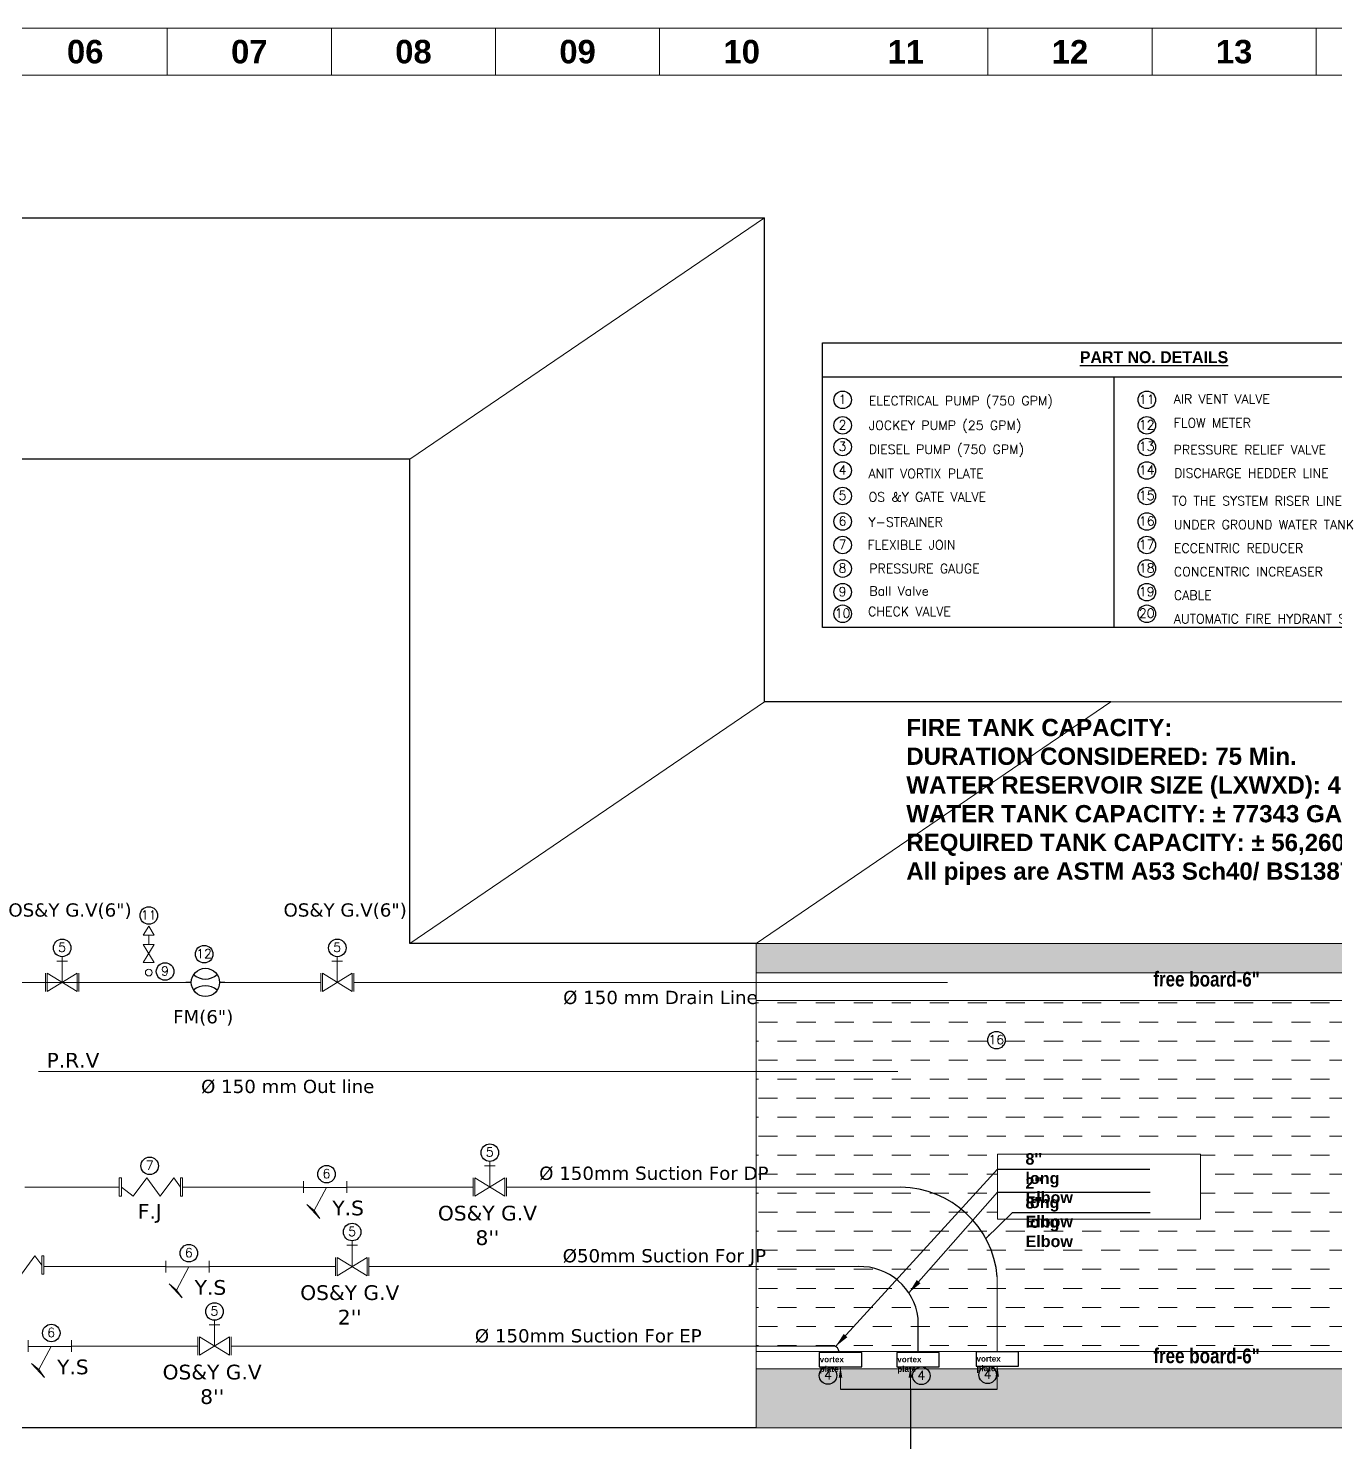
# Model space of a CAD drawing. Header units: inches. Extents: x -98933 to 1585249, y -3352739 to 192771.
# Drawn here: x 53525 to 54755, y 49614 to 50945 of the extents above; entities that cross this region are included whole.
import ezdxf
from ezdxf.enums import TextEntityAlignment as Align

# ---------------------------------------------------------------- set-up
doc = ezdxf.new("R2010")
doc.units = ezdxf.units.IN
doc.header["$MEASUREMENT"] = 0
doc.linetypes.add('CONTINOUS', pattern=[0])
doc.linetypes.add('DASH', pattern=[0.35, 0.25, -0.1])
doc.layers.get('0').update_dxf_attribs({"lineweight": 0})
for name, color, linetype, lineweight in [('52', 7, 'Continuous', 15), ('A-0-TITLE-4G2$0$FIRETX', 4, 'Continuous', 15), ('Cable line', 1, 'Continuous', 25), ('DIM', 7, 'Continuous', 0), ('DIM 01', 250, 'Continuous', 9), ('DIM PC Intrnl', 96, 'Continuous', 9), ('DIMENTION', 56, 'Continuous', 9), ('Inline', 7, 'Continuous', 0), ('Masjid', 222, 'Continuous', 0), ('OHTDELIVERY', 7, 'Continuous', 0), ('Outline', 7, 'Continuous', 0), ('PIPE HYDRANT', 1, 'Continuous', 5), ('Scale', 7, 'Continuous', 0), ('Scale_Text', 7, 'Continuous', 0), ('SYMBOL HYDRANT', 251, 'Continuous', 0), ('Text', 7, 'Continuous', 0), ('TEXT 1', 7, 'Continuous', 30), ('Titelblk', 7, 'Continuous', 25), ('TITLE', 7, 'Continuous', 20), ('WALI', 7, 'Continuous', 30), ('wall', 7, 'Continuous', 0)]:
    doc.layers.add(name, color=color, linetype=linetype, lineweight=lineweight)
doc.layers.add('pump pipe', color=241, linetype='Continuous')
doc.styles.add('A-0-TITLE-4G2$0$ROMANTICBOLD', font='romb____.pfb')
doc.styles.add('ferarryslab', font='times.ttf')
doc.styles.add('ROMANC', font='romans.shx', dxfattribs={"width": 0.85})
doc.styles.add('RS6', font='verdana.ttf')
doc.styles.get("Standard").update_dxf_attribs({"font": 'arialbd.ttf', "height": 24})
doc.dimstyles.new('1-4', dxfattribs={"dimtxt": 20, "dimasz": 4, "dimexe": 3, "dimexo": 3, "dimgap": 0.25, "dimtad": 1, "dimdec": 1, "dimzin": 3, "dimdsep": 46, "dimlunit": 4, "dimtxsty": 'Standard', "dimblk": 'errrre', "dimcen": 4, "dimse1": 1, "dimse2": 1, "dimclrd": 256, "dimclre": 256, "dimclrt": 7, "dimadec": 0, "dimazin": 0, "dimtfac": 0.9, "dimtdec": 1, "dimtix": 1, "dimtmove": 2, "dimatfit": 3, "dimfxl": 3, "dimtolj": 1, "dimtzin": 0, "dimlwd": -1, "dimlwe": -1, "dimarcsym": 0})
doc.dimstyles.new('1_4', dxfattribs={"dimtxt": 5, "dimasz": 2, "dimexe": 0, "dimexo": 1, "dimgap": 2, "dimtad": 0, "dimdec": 1, "dimzin": 3, "dimdsep": 46, "dimlunit": 4, "dimtxsty": 'Standard', "dimblk": 'OBLIQUE', "dimcen": 0, "dimclrd": 256, "dimclre": 256, "dimclrt": 142, "dimadec": 1, "dimazin": 1, "dimtfac": 0.5, "dimtdec": 1, "dimtix": 1, "dimtofl": 0, "dimtmove": 0, "dimatfit": 3, "dimfxl": 3, "dimtolj": 1, "dimtzin": 0, "dimlwd": -1, "dimlwe": -1, "dimarcsym": 0})
pattern_1 = [(180, (72659.91, 9872.212), (-17.910589, -17.910589), [17.910589, -17.910589])]

# ---------------------------------------------------------------- blocks, each defined once
blk = doc.blocks.new('J')
at = {"layer": 'Masjid', "color": 7}
blk.add_lwpolyline([(-12, 0), (12, 0), (12, 48), (-12, 48)], close=True, dxfattribs=at)
for points in [[(0, 48, 0.250732), (-2.27, 42, -0.982957)], [(0, 48, -0.250732), (2.27, 42, 0.982957)], [(-2.27, 42, 0.22816), (-12, 24, -0.061948)], [(2.27, 42, -0.22816), (12, 24, 0.061948)]]:
    blk.add_lwpolyline(points, format="xyb", dxfattribs=at)
blk = doc.blocks.new('errrre')
at = {"layer": 'DIM'}
blk.add_blockref('J', (11664.62, 6372.98), dxfattribs=at)
blk = doc.blocks.new('hgh')
at = {"layer": 'SYMBOL HYDRANT', "color": 0, "lineweight": 0}
for p, q in [((-38711.2, 85096.4), (-38689.6, 85096.4)), ((-38700.3, 85053.5), (-38700.3, 85096.4)), ((-38733.8, 85034.9), (-38733.8, 85072.1)), ((-38670.2, 85072.1), (-38730.4, 85034.9)), ((-38730.4, 85072.1), (-38670.2, 85034.9)), ((-38730.4, 85034.9), (-38730.4, 85072.1)), ((-38670.2, 85034.9), (-38670.2, 85072.1)), ((-38666.8, 85034.9), (-38666.8, 85072.1))]:
    blk.add_line(p, q, dxfattribs=at)
at = {"layer": 'WALI', "color": 0, "lineweight": 5}
blk.add_line((-38700.3, 85096.4), (-38700.3, 85105.4), dxfattribs=at)
blk = doc.blocks.new('ball.v')
at = {"color": 7, "linetype": 'ByBlock', "lineweight": 13, "const_width": 1}
for points in [[(386990, 646713), (386687, 646713)], [(386990, 646537), (386990, 646888)], [(387146, 646537), (387146, 646995), (387395, 646995)], [(387302, 646537), (387302, 646888)], [(387302, 646713), (387601, 646713)]]:
    blk.add_lwpolyline(points, dxfattribs=at)
at = {"color": 7, "linetype": 'CONTINOUS'}
blk.add_circle((387146, 646713), 156, dxfattribs=at)
blk = doc.blocks.new('yS')
at = {"layer": 'OHTDELIVERY', "color": 7, "lineweight": 5}
for p, q in [((139012.82, -33841.9), (139019.87, -33835.27)), ((139016.8, -33839.07), (139019.87, -33835.27)), ((139031.54, -33833.71), (139025.68, -33833.71)), ((139028.42, -33855.52), (139028.42, -33833.71)), ((139016.8, -33839.07), (139012.82, -33841.9)), ((139028.43, -33845.3), (139016.8, -33839.07)), ((139031.54, -33855.52), (139025.68, -33855.52))]:
    blk.add_line(p, q, dxfattribs=at)
blk = doc.blocks.new('_Oblique')
at = {"color": 0, "linetype": 'ByBlock', "lineweight": -2}
blk.add_line((-0.5, -0.5), (0.5, 0.5), dxfattribs=at)
blk = doc.blocks.new('RF')
at = {"layer": '52', "color": 7, "linetype": 'Continuous', "lineweight": -2}
for centre in [(-240287.7, 155122.9), (-239673.5, 155122.9), (-240287.7, 155071.4), (-239673.5, 155071.4), (-240287.7, 155027.8), (-239673.5, 155027.8), (-240287.7, 154980.3), (-239673.5, 154980.3), (-240287.7, 154928.7), (-239673.5, 154928.7), (-240287.7, 154877.2), (-239673.5, 154877.2), (-240287.7, 154829.7), (-239673.5, 154829.7), (-240287.7, 154782.2), (-239673.5, 154782.2), (-240287.7, 154734.6), (-239673.5, 154734.6), (-240287.7, 154691), (-239673.5, 154691)]:
    blk.add_circle(centre, 17.7, dxfattribs=at)
at = {"layer": 'pump pipe', "color": 7, "lineweight": -2}
for p, q in [((-240328, 155169.3), (-238876.1, 155169.3)), ((-239739.6, 154663), (-239739.6, 155169.3))]:
    blk.add_line(p, q, dxfattribs=at)
blk.add_lwpolyline([(-240328, 155237.9), (-238876.1, 155237.9), (-238876.1, 154663), (-240328, 154663)], close=True, dxfattribs=at)
at = {"layer": '52', "color": 7, "linetype": 'Continuous', "lineweight": -2, "style": 'ROMANC'}
for s, height, p in [('1', 18.4, (-240287.9, 155124)), ('11', 18.41, (-239673.7, 155124)), ('2', 18.4, (-240287.9, 155072.5)), ('12', 18.41, (-239673.7, 155072.5)), ('3', 18.4, (-240287.9, 155028.9)), ('13', 18.41, (-239673.7, 155028.9)), ('4', 18.4, (-240287.9, 154981.3)), ('14', 18.41, (-239673.7, 154981.3)), ('5', 18.4, (-240287.9, 154929.8)), ('15', 18.41, (-239673.7, 154929.8)), ('6', 18.4, (-240287.9, 154878.3)), ('16', 18.41, (-239673.7, 154878.3)), ('7', 18.4, (-240287.9, 154830.8)), ('17', 18.41, (-239673.7, 154830.8)), ('8', 18.4, (-240287.9, 154783.2)), ('18', 18.41, (-239673.7, 154783.2)), ('9', 18.4, (-240287.9, 154735.7)), ('19', 18.41, (-239673.7, 154735.7)), ('10', 18.41, (-240287.9, 154692.1)), ('20', 18.41, (-239673.7, 154692.1))]:
    blk.add_text(s, height=height, dxfattribs=at).set_placement(p, align=Align.MIDDLE)
for s, height, p in [('ELECTRICAL PUMP (750 GPM) ', 18.569, (-240234.8, 155121.2)), ('AIR VENT VALVE', 18.569, (-239619.3, 155124.6)), ('JOCKEY PUMP (25 GPM) ', 18.569, (-240234.7, 155071.5)), ('FLOW METER ', 18.569, (-239619.3, 155076.4)), ('DIESEL PUMP (750 GPM)', 18.569, (-240234.9, 155023)), ('PRESSURE RELIEF VALVE', 18.569, (-239619.6, 155022.2)), ('ANIT VORTIX PLATE', 18.569, (-240235.3, 154974)), ('DISCHARGE HEDDER LINE ', 18.569, (-239618.5, 154974.9)), ('OS &Y GATE VALVE ', 18.569, (-240235.3, 154926.9)), ('TO THE SYSTEM RISER LINE', 18.569, (-239622.4, 154919)), ('Y-STRAINER ', 18.569, (-240235.4, 154876.1)), ('UNDER GROUND WATER TANK', 18.569, (-239618.9, 154871)), ('FLEXIBLE JOIN ', 18.569, (-240237.4, 154830)), ('ECCENTRIC REDUCER ', 18.569, (-239618.9, 154823.5)), ('PRESSURE GAUGE ', 18.569, (-240233.9, 154782.3)), ('CONCENTRIC INCREASER ', 18.569, (-239618.9, 154775.9)), ('Ball Valve ', 18.569, (-240233.9, 154736.9)), ('CABLE ', 18.57, (-239618.9, 154728.4)), ('CHECK VALVE ', 18.569, (-240236.3, 154695.6)), ('AUTOMATIC FIRE HYDRANT SYSTEM CONTROL PANEL ', 18.569, (-239618.9, 154680.8))]:
    blk.add_text(s, height=height, dxfattribs=at).set_placement(p, align=Align.MIDDLE_LEFT)
at = {"layer": 'A-0-TITLE-4G2$0$FIRETX', "color": 7, "lineweight": -2, "style": 'A-0-TITLE-4G2$0$ROMANTICBOLD'}
blk.add_text('%%UPART NO. DETAILS', height=24.003, dxfattribs=at).set_placement((-239808.8, 155197.1))
blk = doc.blocks.new('PAGE')
at = {"layer": 'Inline', "color": 252, "lineweight": 15}
blk.add_lwpolyline([(178051640.63, 22656441.11), (178051640.63, 22657235.79), (178050505.36, 22657235.79), (178050505.36, 22656441.11)], close=True, dxfattribs=at)
at = {"layer": 'Outline', "color": 252, "lineweight": 15}
blk.add_line((178051662.57, 22657252.66), (178050483.42, 22657252.66), dxfattribs=at)
at = {"layer": 'Scale', "color": 252, "lineweight": 9}
for p, q in [((178050837.01, 22657235.79), (178050837.01, 22657252.66)), ((178050896, 22657235.79), (178050896, 22657252.66)), ((178050955, 22657235.79), (178050955, 22657252.66)), ((178051014, 22657235.79), (178051014, 22657252.66)), ((178051131.99, 22657235.79), (178051131.99, 22657252.66)), ((178051190.99, 22657235.79), (178051190.99, 22657252.66)), ((178051249.99, 22657235.79), (178051249.99, 22657252.66))]:
    blk.add_line(p, q, dxfattribs=at)
at = {"layer": 'Scale_Text', "color": 252, "lineweight": 13, "char_height": 8.435, "width": 2.5102, "attachment_point": 5}
for s, insert in [('06', (178050807.51, 22657244.22)), ('07', (178050866.5, 22657244.22)), ('08', (178050925.5, 22657244.22)), ('09', (178050984.5, 22657244.22)), ('10', (178051043.5, 22657244.22)), ('11', (178051102.49, 22657244.22)), ('12', (178051161.49, 22657244.22)), ('13', (178051220.49, 22657244.22))]:
    blk.add_mtext(s, dxfattribs=dict(at, insert=insert))
blk = doc.blocks.new('Title')
at = {"layer": 'Titelblk', "color": 3, "linetype": 'Continuous', "lineweight": 0, "xscale": 3.014611567961765, "yscale": 3.014611567959946, "zscale": 3.014611567966516}
blk.add_blockref('PAGE', (-536855255.8, -68388224), dxfattribs=at)

msp = doc.modelspace()

# ---------------------------------------------------------------- hatches: boundary and pattern name
at = {"layer": 'DIM PC Intrnl', "ltscale": 100000}
h = msp.add_hatch(dxfattribs=at)
h.set_pattern_fill('AR-CONC', color=1, scale=1.916409, style=0)
h.set_pattern_definition([(50, (65252.434, 6558.703), (13.7456415, -1.2025878), [1.437307, -15.8103775]), (355, (65252.434, 6558.703), (-2.6590436, 14.4150807), [1.1498456, -12.648302]), (100.4514, (65253.579, 6558.603), (11.086608, 13.212484), [1.221523, -13.4367533]), (46.1842, (65252.434, 6562.536), (20.452708, -3.172022), [2.155961, -23.715566]), (96.6356, (65254.138, 6562.272), (17.911964, 18.668086), [1.832285, -20.155127]), (351.1842, (65252.434, 6562.536), (17.911949, 18.6681), [1.724768, -18.972453]), (21, (65254.35, 6561.578), (11.4391828, -7.7158262), [1.437307, -15.8103775]), (326, (65254.35, 6561.578), (4.662918, 13.8968436), [1.1498456, -12.648302]), (71.4514, (65255.303, 6560.935), (16.1021054, 6.1810047), [1.221523, -13.4367533]), (37.5, (65252.434, 6558.7033), (0.2330326, 6.3796091), [0, -12.4949892, 0, -12.839943, 0, -12.6962122]), (7.5, (65252.434, 6558.703), (5.0414893, 7.5585431), [0, -7.3206839, 0, -12.2075278, 0, -4.8389337]), (327.5, (65248.16, 6558.7033), (10.2302233, -0.4322437), [0, -4.7910235, 0, -14.9479933, 0, -19.8348372]), (317.5, (65246.244, 6558.703), (11.1762345, 1.9184213), [0, -6.2283305, 0, -9.9270007, 0, -14.085609])])
h.paths.add_polyline_path([(55252.01, 49855.27), (55252.01, 49910.74), (54918.09, 49683.35), (54918.09, 49627.88)])
h.paths.add_polyline_path([(54918.09, 49627.88), (54918.09, 49683.35), (54209.73, 49683.35), (54209.73, 49627.88)])
h.paths.add_polyline_path([(54209.73, 50083.8), (54209.73, 50056.12), (54918.09, 50056.12), (54918.09, 50083.8)])
h.paths.add_polyline_path([(55252.01, 50283.51), (55252.01, 50311.19), (54918.09, 50083.8), (54918.09, 50056.12)])
at = {"layer": 'DIMENTION', "linetype": 'ByBlock', "lineweight": 9}
h = msp.add_hatch(dxfattribs=at)
h.set_pattern_fill('DASH', color=4, scale=143.284714, angle=180, style=0)
h.set_pattern_definition(pattern_1)
h.paths.add_polyline_path([(54918.09, 49699.76), (54918.09, 50030.04), (54209.73, 50030.04), (54209.73, 49854.45), (54342.59, 49854.45, -0.4464212), (54436.73, 49753.28), (54436.73, 49699.76)])
h.paths.add_polyline_path([(54627.86, 49885.43), (54627.86, 49824.11), (54436.92, 49824.11), (54436.92, 49885.43)], flags=16)
h = msp.add_hatch(dxfattribs=at)
h.set_pattern_fill('DASH', color=4, scale=143.284714, angle=180, style=0)
h.set_pattern_definition(pattern_1)
h.paths.add_polyline_path([(54436.73, 49770.02, 0.3827226), (54346, 49854.45), (54209.73, 49854.45), (54209.73, 49779.63), (54305.92, 49779.63, -0.3864919), (54362.14, 49731.03), (54362.14, 49699.76), (54436.73, 49699.76)], flags=17)
h.paths.add_polyline_path([(54287.71, 49699.76), (54436.73, 49699.76), (54436.73, 49770.02, 0.3827226), (54346, 49854.45), (54209.73, 49854.45), (54209.73, 49704.8), (54281.81, 49704.8, -0.3914909)])
h = msp.add_hatch(dxfattribs=at)
h.set_pattern_fill('DASH', color=4, scale=143.284714, angle=180, style=0)
h.set_pattern_definition(pattern_1)
h.paths.add_polyline_path([(54346, 49854.45), (54209.73, 49854.45), (54209.73, 49779.63), (54305.92, 49779.63, -0.4573661), (54362.14, 49717.76), (54362.14, 49699.76), (54436.73, 49699.76), (54436.73, 49770.02, 0.3827226)])

# ---------------------------------------------------------------- linework, layer by layer
at = {"color": 7, "lineweight": 30}
for p, q in [((53677.99, 50047.15), (53672.96, 50047.15)), ((53709.67, 50047.15), (53704.63, 50047.15))]:
    msp.add_line(p, q, dxfattribs=at)
at = {"lineweight": -2}
for p, q in [((54436.92, 49871.43), (54580.28, 49871.43)), ((54436.92, 49849.71), (54580.48, 49849.71)), ((54451.07, 49830.65), (54580.48, 49830.65))]:
    msp.add_line(p, q, dxfattribs=at)
at = {"color": 7, "lineweight": 30}
for centre, major_axis, start_param, end_param in [((53691.31, 50047.15), (-9.42, 9.42), 3.9269908, 10.2101761), ((53691.31, 50067.45), (12.1, 12.1), 3.2183608, 4.6356208), ((53691.31, 50026.85), (12.1, 12.1), 0.0767682, 1.4940281)]:
    msp.add_ellipse(centre, major_axis=major_axis, ratio=1, start_param=start_param, end_param=end_param, dxfattribs=at)
at = {"layer": '52', "color": 7, "linetype": 'Continuous', "lineweight": -2}
for centre in [(53637.97, 50110.13), (53556.43, 50079.62), (53815.45, 50079.62), (53690.11, 50073.76), (53653.34, 50057.41), (54435.93, 49992.8), (53959.02, 49886.91), (53638.86, 49874.42), (53805.34, 49866.65), (53829.4, 49812.09), (53675.73, 49792.19), (53699.85, 49737.28), (53546.18, 49717.01), (54277.36, 49676.99), (54365.24, 49676.81), (54427.66, 49677.73)]:
    msp.add_circle(centre, 8.25, dxfattribs=at)
at = {"layer": 'DIM 01', "lineweight": -2}
for p, q in [((53223.09, 50767.11), (54217.51, 50767.11)), ((54217.51, 50311.19), (54217.51, 50767.11)), ((53883.6, 50539.73), (52889.18, 50539.73)), ((53883.6, 50083.8), (53883.6, 50539.73)), ((54543.64, 50311.19), (54217.51, 50311.19)), ((54209.73, 50083.8), (53883.6, 50083.8)), ((54209.73, 49627.88), (52889.18, 49627.88))]:
    msp.add_line(p, q, dxfattribs=at)
at = {"layer": 'PIPE HYDRANT', "lineweight": 5, "ltscale": 10}
for p, q in [((53521.36, 49854.45), (53610.15, 49854.45)), ((53669.83, 49854.45), (53783.73, 49854.45)), ((53824.51, 49854.45), (53943.41, 49854.45)), ((53959, 49854.45), (53959.03, 49854.45)), ((53974.62, 49854.45), (54346, 49854.45)), ((53539.87, 49779.64), (53654.12, 49779.63)), ((53694.9, 49779.63), (53813.79, 49779.63)), ((53829.39, 49779.63), (53829.42, 49779.63)), ((53845.01, 49779.63), (54308.66, 49779.63)), ((54436.73, 49699.31), (54436.73, 49770.02)), ((53565.35, 49704.81), (53684.24, 49704.81)), ((53715.46, 49704.81), (54282.26, 49704.8)), ((54287.75, 49699.02), (54287.75, 49698.67))]:
    msp.add_line(p, q, dxfattribs=at)
at = {"layer": 'SYMBOL HYDRANT', "color": 0, "lineweight": 0}
for p, q in [((53637.93, 50100.14), (53632.7, 50091.64)), ((53643.17, 50091.64), (53637.93, 50100.14)), ((53632.7, 50091.64), (53643.17, 50091.64)), ((53637.93, 50091.64), (53637.93, 50082.76)), ((53643.17, 50065.75), (53632.7, 50082.76)), ((53643.17, 50082.76), (53632.7, 50065.75)), ((53632.7, 50082.76), (53643.17, 50082.76)), ((53632.7, 50065.75), (53643.17, 50065.75)), ((53953.96, 49874.44), (53964.03, 49874.44)), ((53959.02, 49854.45), (53959.02, 49874.44)), ((53943.41, 49845.8), (53943.41, 49863.1)), ((53973.06, 49863.1), (53944.97, 49845.8)), ((53944.97, 49863.1), (53973.06, 49845.8)), ((53944.97, 49845.8), (53944.97, 49863.1)), ((53973.06, 49845.8), (53973.06, 49863.1)), ((53974.62, 49845.8), (53974.62, 49863.1)), ((53824.34, 49799.62), (53834.41, 49799.62)), ((53829.4, 49779.63), (53829.4, 49799.62)), ((53813.79, 49770.98), (53813.79, 49788.28)), ((53843.45, 49788.28), (53815.35, 49770.98)), ((53815.35, 49788.28), (53843.45, 49770.98)), ((53815.35, 49770.98), (53815.35, 49788.28)), ((53843.45, 49770.98), (53843.45, 49788.28)), ((53845.01, 49770.98), (53845.01, 49788.28)), ((53694.79, 49724.8), (53704.86, 49724.8)), ((53699.85, 49704.81), (53699.85, 49724.8)), ((53684.24, 49696.16), (53684.24, 49713.47)), ((53713.9, 49713.47), (53685.8, 49696.16)), ((53685.8, 49713.47), (53713.9, 49696.16)), ((53685.8, 49696.16), (53685.8, 49713.47)), ((53713.9, 49696.16), (53713.9, 49713.47)), ((53715.46, 49696.16), (53715.46, 49713.47))]:
    msp.add_line(p, q, dxfattribs=at)
at = {"layer": 'TEXT 1', "color": 250, "linetype": 'ByBlock', "lineweight": 5, "ltscale": 10}
for p, q in [((53883.6, 50539.73), (54217.51, 50767.11)), ((53883.6, 50083.8), (54217.51, 50311.19)), ((54209.73, 50083.8), (54543.64, 50311.19)), ((54543.64, 50311.19), (55252.01, 50311.19)), ((54918.09, 50083.8), (54209.73, 50083.8)), ((54209.73, 49627.88), (54209.73, 50083.8)), ((54918.09, 50056.12), (54209.73, 50056.12)), ((54918.09, 50030.04), (54209.73, 50030.04)), ((54918.09, 49699.76), (54209.73, 49699.76)), ((54918.09, 49683.35), (54209.73, 49683.35)), ((54918.09, 49627.88), (54209.73, 49627.88))]:
    msp.add_line(p, q, dxfattribs=at)
msp.add_lwpolyline([(54436.92, 49885.43), (54627.86, 49885.43), (54627.86, 49824.11), (54436.92, 49824.11)], close=True, dxfattribs=at)
at = {"layer": 'WALI', "color": 1, "lineweight": 5}
for p, q in [((53477.79, 50047.15), (53672.96, 50047.15)), ((53709.67, 50047.15), (53799.84, 50047.15)), ((53831.06, 50047.15), (54389.95, 50047.15)), ((53534.23, 49963.2), (54343.07, 49963.2))]:
    msp.add_line(p, q, dxfattribs=at)
at = {"layer": 'WALI', "color": 0, "lineweight": 5}
for p, q in [((53959.02, 49874.44), (53959.02, 49878.66)), ((53829.4, 49799.62), (53829.4, 49803.84)), ((53699.85, 49724.8), (53699.85, 49729.02))]:
    msp.add_line(p, q, dxfattribs=at)
for points in [[(53612.17, 49863.07), (53612.17, 49845.83), (53610.15, 49845.83), (53610.15, 49863.07)], [(53667.81, 49863.07), (53667.81, 49845.83), (53669.83, 49845.83), (53669.83, 49863.07)], [(53537.17, 49789.57), (53537.17, 49772.33), (53539.19, 49772.33), (53539.19, 49789.57)]]:
    msp.add_lwpolyline(points, close=True, dxfattribs=at)
for points in [[(53667.81, 49854.45), (53661.47, 49863.07), (53648.79, 49845.83), (53636.1, 49863.07), (53623.42, 49845.83), (53612.17, 49854.45)], [(53537.17, 49780.95), (53530.83, 49789.57), (53518.15, 49772.33), (53505.47, 49789.57), (53492.79, 49772.33), (53481.53, 49780.95)]]:
    msp.add_lwpolyline(points, dxfattribs=at)
at = {"layer": 'wall', "color": 1, "lineweight": 25, "ltscale": 0.6}
msp.add_line((54362.14, 49698.67), (54362.14, 49731.03), dxfattribs=at)
at = {"layer": 'wall', "lineweight": 25, "ltscale": 0.6}
msp.add_line((54289.11, 49664.17), (54436.69, 49664.17), dxfattribs=at)
for points in [[(54269.12, 49685.16), (54309.11, 49685.16), (54309.11, 49698.67), (54269.12, 49698.67)], [(54342.14, 49685.16), (54382.14, 49685.16), (54382.14, 49698.67), (54342.14, 49698.67)], [(54416.73, 49685.81), (54456.72, 49685.81), (54456.72, 49699.31), (54416.73, 49699.31)]]:
    msp.add_lwpolyline(points, close=True, dxfattribs=at)
msp.add_lwpolyline([(54354.91, 49664.17), (54355.41, 49513.54), (54355.41, 49513.54), (54574.01, 49513.54)], dxfattribs=at)
at = {"layer": 'wall', "color": 1, "lineweight": 25, "ltscale": 0.6}
for centre, radius, start, end in [((54344.29, 49761.65), 92.81, 5.17406, 88.94597), ((54307.29, 49724.39), 55.25, 6.89327, 91.42216), ((54282.04, 49699.09), 5.72, 359.25103, 87.76211)]:
    msp.add_arc(centre, radius, start, end, dxfattribs=at)

# ---------------------------------------------------------------- block references
at = {"layer": 'DIM 01', "lineweight": -2, "xscale": 0.4662756656180136, "yscale": 0.4662756655889098, "zscale": 0.4662756656022142}
msp.add_blockref('RF', (166331.42, -21734.42), dxfattribs=at)
at = {"layer": 'DIM PC Intrnl', "color": 0, "xscale": 0.4662756656180136, "yscale": 0.4662756655889098, "zscale": 0.4662756656022142}
for p in [(71601.45, 10388.77), (71860.46, 10388.77)]:
    msp.add_blockref('hgh', p, dxfattribs=at)
at = {"layer": 'SYMBOL HYDRANT', "color": 0, "lineweight": 0, "xscale": -0.02034608405665495, "yscale": 0.02034608405665495, "zscale": 0.02034608406972877, "rotation": 90}
msp.add_blockref('ball.v', (66796, 57933.31), dxfattribs=at)
at = {"layer": 'TITLE', "xscale": 0.8687062987337413, "yscale": 0.8687062987337413, "zscale": 0.8687062915455503}
msp.add_blockref('Title', (141518.83, 125139.9), dxfattribs=at)
at = {"layer": 'wall', "lineweight": 5, "xscale": 1.870502101111924, "yscale": 1.870502101111924, "zscale": 1.870502101104617, "rotation": 90}
for p in [(-9502.3, -210198.86), (-9631.91, -210273.68), (-9761.47, -210348.5)]:
    msp.add_blockref('yS', p, dxfattribs=at)

# ---------------------------------------------------------------- texts
at = {"layer": '52', "color": 7, "linetype": 'Continuous', "lineweight": -2, "style": 'ROMANC'}
for s, height, p in [('11', 8.585, (53637.87, 50110.64)), ('5', 8.58, (53556.34, 50080.13)), ('5', 8.58, (53815.36, 50080.13)), ('12', 8.585, (53690.02, 50074.27)), ('9', 8.58, (53653.25, 50057.92)), ('16', 8.585, (54435.84, 49993.31)), ('5', 8.58, (53958.92, 49887.42)), ('7', 8.58, (53638.77, 49874.93)), ('6', 8.58, (53805.25, 49867.16)), ('5', 8.58, (53829.3, 49812.6)), ('6', 8.58, (53675.64, 49792.69)), ('5', 8.58, (53699.75, 49737.79)), ('6', 8.58, (53546.08, 49717.52)), ('4', 8.58, (54277.27, 49677.5)), ('4', 8.58, (54365.15, 49677.31)), ('4', 8.58, (54427.56, 49678.24))]:
    msp.add_text(s, height=height, dxfattribs=at).set_placement(p, align=Align.MIDDLE)
at = {"layer": 'Cable line', "color": 4, "linetype": 'DASH', "lineweight": 25, "ltscale": 100000, "insert": (54351.05, 50295.25), "char_height": 16.2222, "width": 697.6984, "attachment_point": 1}
msp.add_mtext("{\\C0;FIRE TANK CAPACITY:\\PDURATION CONSIDERED: 75 Min.\\PWATER RESERVOIR SIZE (LXWXD): 47' x20' x 11''\\PWATER TANK CAPACITY: %%P 77343 GALLON (US)\\PREQUIRED TANK CAPACITY: %%P 56,260.0 GALLON (US)\\PAll pipes are ASTM A53 Sch40/ BS1387 class B (UL Listed)}", dxfattribs=at)
at = {"layer": 'PIPE HYDRANT', "color": 0, "ltscale": 6, "char_height": 17.3271, "width": 438.96, "attachment_point": 2, "rotation": 359.8663, "style": 'ferarryslab'}
for s, insert in [('{\\fTechnicLite|b1|i0|c2|p2;\\H0.8073x;free board-6"\\H1.239x;    }', (54633.71, 50057.24)), ('{\\fTechnicLite|b1|i0|c2|p2;\\H0.8073x;free board-6"\\fTechnicLite|b0|i0|c2|p2;\\H1.239x;    }', (54633.71, 49702.58))]:
    msp.add_mtext(s, dxfattribs=dict(at, insert=insert))
at = {"layer": 'Text', "color": 7, "lineweight": 0, "width": 363.721, "attachment_point": 2, "style": 'RS6'}
for s, insert, char_height in [('\\A1;OS&Y G.V(6")', (53563.83, 50121.56), 12.47), ('\\A1;OS&Y G.V(6")', (53822.85, 50121.56), 12.47), ('\\A1;\\pt270; {\\A0; %%C 150 mm Drain Line}', (54114.16, 50039.26), 12.47), ('\\A1;\\pt270;FM(6")', (53689.21, 50021.06), 12.47), ('\\A1;\\pt300;P.R.V', (53566.63, 49980.83), 13.8556), ('\\A1;\\pt270; {\\A0; %%C 150 mm Out line}', (53763.32, 49955.48), 12.47), ('\\A1;\\pt183.7; {\\A0; %%C 150mm Suction For DP}', (54107.97, 49873.72), 12.47), ('\\A1;\\pt300;F.J', (53638.93, 49838.42), 13.8556), ('\\A1;\\pt300;Y.S', (53825.63, 49841.71), 13.8556), ("\\A1;\\pt300;OS&Y G.V\\P8''", (53956.79, 49836.85), 13.8556), ('\\A1;\\pt183.7; {\\A0; Ø50mm Suction For JP}', (54117.89, 49796.06), 12.47), ('\\A1;\\pt300;Y.S', (53696.02, 49766.9), 13.8556), ("\\A1;\\pt299.99999;OS&Y G.V\\P2''", (53827.18, 49762.02), 13.8556), ('\\A1;\\pt183.7; {\\A0; Ø 150mm Suction For EP}', (54046.23, 49720.7), 12.47), ('\\A1;\\pt300;Y.S', (53566.47, 49692.08), 13.8556), ("\\A1;\\pt300;OS&Y G.V\\P8''", (53697.62, 49687.22), 13.8556)]:
    msp.add_mtext(s, dxfattribs=dict(at, insert=insert, char_height=char_height))
at = {"layer": 'wall', "color": 1, "lineweight": 25, "ltscale": 0.6, "attachment_point": 1}
for s, insert, char_height, width in [("{\\C256;8'' long Elbow}", (54463.23, 49886.39), 10.8612, 0.2432), ("{\\C256;2'' long Elbow}", (54463.23, 49863.68), 10.8612, 0.2432), ("{\\C256;8'' long Elbow}", (54463.23, 49845.06), 10.8612, 0.2432), ('{\\C256;vortex plate}', (54269.54, 49694.93), 5.4306, 0.1216), ('{\\C256;vortex plate}', (54342.57, 49694.93), 5.4306, 0.1216), ('{\\C256;vortex plate}', (54417.16, 49695.58), 5.4306, 0.1216)]:
    msp.add_mtext(s, dxfattribs=dict(at, insert=insert, char_height=char_height, width=width))

# ---------------------------------------------------------------- leaders
at = {"layer": 'DIM PC Intrnl', "color": 0, "ltscale": 100000}
for points, override in [([(54284.39, 49704.3), (54436.92, 49871.43)], {"dimasz": 14, "dimclrd": 0, "dimfxl": 100, "dimfxlon": 1, "dimarcsym": 1}), ([(54353.38, 49754.86), (54436.92, 49849.71)], {"dimasz": 14, "dimgap": 2, "dimtad": 0, "dimclrd": 0, "dimfxl": 100, "dimfxlon": 1, "dimarcsym": 1}), ([(54425.78, 49806.08), (54451.07, 49830.65)], {"dimasz": 5, "dimclrd": 0, "dimfxl": 100, "dimfxlon": 1, "dimarcsym": 1})]:
    msp.add_leader(points, dimstyle='1_4', override=override, dxfattribs=at)
at = {"layer": 'wall', "lineweight": 25, "ltscale": 0.6}
for points, override in [([(54289.11, 49685.16), (54289.11, 49664.17)], {"dimasz": 10, "dimgap": 0.125, "dimtad": 0}), ([(54354.91, 49685.16), (54354.91, 49664.17)], {"dimasz": 10}), ([(54436.73, 49685.81), (54436.69, 49664.17)], {"dimasz": 10})]:
    msp.add_leader(points, dimstyle='1-4', override=override, dxfattribs=at)

doc.saveas('drawing.dxf')
